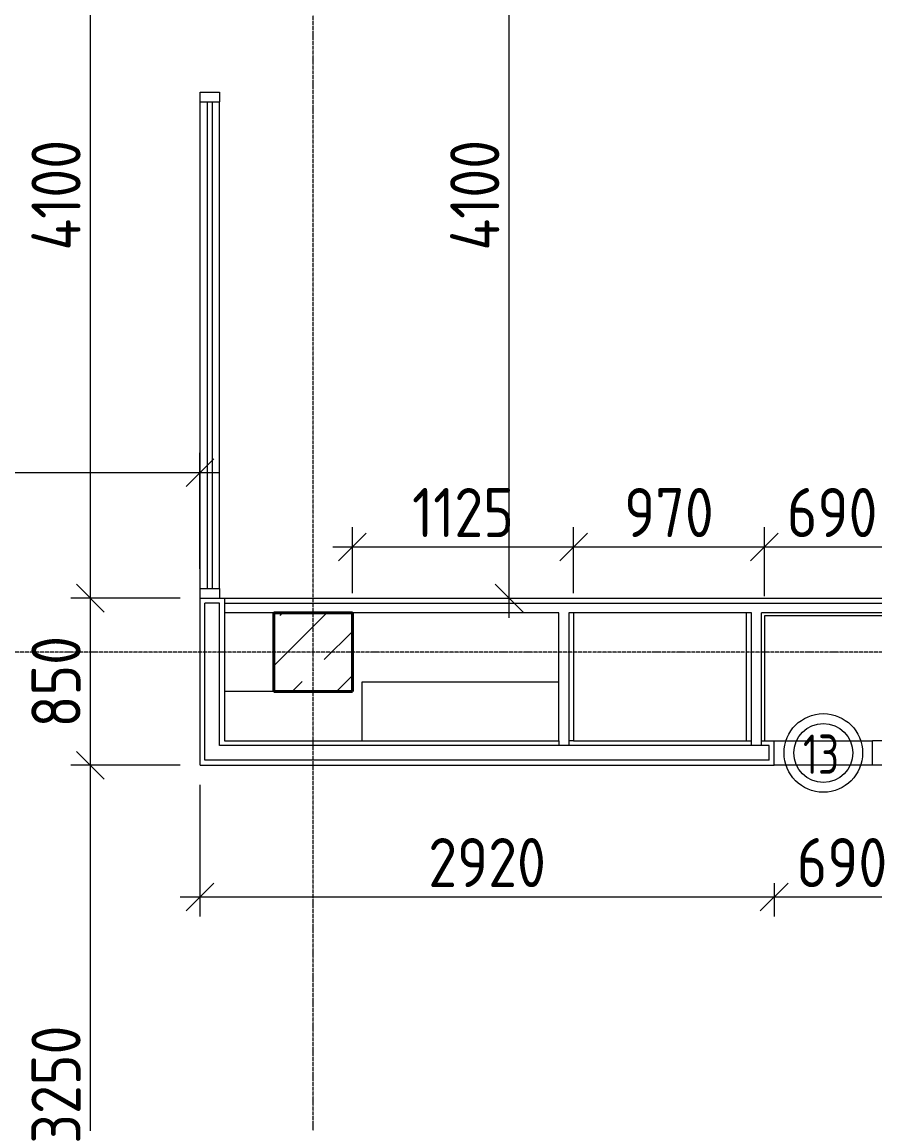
# Model space of a CAD drawing. Header units: millimetres. Extents: x -56773 to 221258, y -262288 to 26541.
# Drawn here: x -3396 to 941, y -47860 to -42254 of the extents above; entities that cross this region are included whole.
import ezdxf

# ---------------------------------------------------------------- set-up
doc = ezdxf.new("R2010")
doc.units = ezdxf.units.MM
doc.linetypes.add('ADSK_Линия сетки', pattern=[25, 20, -2.5, 0, -2.5])
for name, color, linetype, lineweight in [('Витраж', 7, 'Continuous', 9), ('Марки дверей', 7, 'Continuous', 20), ('Несущие колонны', 7, 'Continuous', 18), ('Оси', 7, 'Continuous', 9), ('Панели витража', 7, 'Continuous', 9), ('Перекрытие', 7, 'Continuous', 18), ('Размеры', 7, 'Continuous', 9), ('Стены внутренние', 7, 'Continuous', 18), ('Стены несущие', 7, 'Continuous', 30), ('Стены отделка', 7, 'Continuous', 30), ('Стены штриховка', 7, 'Continuous', 9)]:
    doc.layers.add(name, color=color, linetype=linetype, lineweight=lineweight)
doc.styles.add('GOST Common_2', font='', dxfattribs={"width": 0.9, "height": 250})
doc.styles.add('GOST Common_3', font='', dxfattribs={"width": 0.9, "height": 200})
doc.styles.add('GOST Common_B', font='', dxfattribs={"width": 0.8, "height": 200})
doc.styles.get('GOST Common_2').set_extended_font_data('GOST Common')
doc.styles.get('GOST Common_3').set_extended_font_data('GOST Common')
doc.styles.get('GOST Common_B').set_extended_font_data('GOST Common', bold=True)
doc.dimstyles.new('ADSK_Основной_2_0_2', dxfattribs={"dimscale": 304.8, "dimtxt": 201.142999, "dimasz": 0.463911, "dimexe": 0.328084, "dimexo": 0.328084, "dimgap": 0.164042, "dimtad": 1, "dimdec": 3, "dimrnd": 0.001, "dimdsep": 46, "dimtxsty": 'GOST Common_3', "dimblk1": 'OBLIQUE', "dimblk2": 'OBLIQUE', "dimsah": 1, "dimcen": 0.09, "dimdle": 0.328084, "dimazin": 2, "dimtfac": 1, "dimtdec": 4, "dimtix": 1, "dimtmove": 0, "dimatfit": 3, "dimfxl": 1, "dimtvp": 1, "dimtolj": 1, "dimtzin": 0, "dimlwd": 20, "dimlwe": 20, "dimarcsym": 2})
doc.dimstyles.new('ADSK_Основной_2_0_3', dxfattribs={"dimscale": 304.8, "dimtxt": 201.142999, "dimasz": 0.463911, "dimexe": 0.328084, "dimexo": 0.328084, "dimgap": 0.164042, "dimtad": 1, "dimdec": 3, "dimrnd": 0.001, "dimdsep": 46, "dimtxsty": 'GOST Common_2', "dimblk1": 'OBLIQUE', "dimblk2": 'OBLIQUE', "dimsah": 1, "dimcen": 0.09, "dimdle": 0.328084, "dimazin": 2, "dimtfac": 1, "dimtdec": 4, "dimtix": 1, "dimtmove": 0, "dimatfit": 3, "dimfxl": 1, "dimtvp": 1, "dimtolj": 1, "dimtzin": 0, "dimlwd": 20, "dimlwe": 20, "dimarcsym": 2})

# ---------------------------------------------------------------- blocks, each defined once
blk = doc.blocks.new('ADSK_КолоннаЖБ_Прямоугольная - 400x400 мм-1807143-Кладочный план 1-го этажа')
at = {"layer": 'Несущие колонны', "lineweight": 40}
for p, q in [((-200, 200), (200, 200)), ((-200, -200), (-200, 200)), ((200, 200), (200, -200)), ((200, -200), (-200, -200))]:
    blk.add_line(p, q, dxfattribs=at)
blk = doc.blocks.new('Прямоугольный импост - 50х100 мм-3213553-Кладочный план 1-го этажа')
at = {"layer": 'Витраж', "lineweight": 18}
for p, q in [((0, 50), (-50, 50)), ((-50, 50), (-50, -50)), ((0, 50), (0, -50)), ((-50, -50), (0, -50))]:
    blk.add_line(p, q, dxfattribs=at)
blk = doc.blocks.new('Системная панель - ADSK_Cтеклопакет_25 мм-3219654-Кладочный план 1-го этажа')
at = {"layer": 'Панели витража', "lineweight": 18}
for p, q in [((-1237.5, 12.5), (1237.5, 12.5)), ((-1237.5, -12.5), (-1237.5, 12.5)), ((1237.5, -12.5), (1237.5, 12.5)), ((1237.5, -12.5), (-1237.5, -12.5))]:
    blk.add_line(p, q, dxfattribs=at)
blk = doc.blocks.new('Прямоугольный импост - 50х100 мм-3219679-Кладочный план 1-го этажа')
at = {"layer": 'Витраж'}
for p, q in [((-3775, 3730), (-3775, 6205)), ((-3675, 3730), (-3675, 6205))]:
    blk.add_line(p, q, dxfattribs=at)
blk = doc.blocks.new('Прямоугольный импост - 50х100 мм-3213551-Кладочный план 1-го этажа')
at = {"layer": 'Витраж', "lineweight": 18}
for p, q in [((25, 50), (-25, 50)), ((-25, 50), (-25, -50)), ((25, 50), (25, -50)), ((-25, -50), (25, -50))]:
    blk.add_line(p, q, dxfattribs=at)
blk = doc.blocks.new('М_двери1 - Марка экземпляра 2-3719212-Кладочный план 1-го этажа')
at = {"layer": 'Марки дверей'}
for radius in [2, 1.5]:
    blk.add_circle((0, 0), radius, dxfattribs=at)
blk = doc.blocks.new('_Oblique')
at = {"color": 0, "linetype": 'ByBlock', "lineweight": -2}
blk.add_line((-0.5, -0.5), (0.5, 0.5), dxfattribs=at)
blk = doc.blocks.new('*D4080')
at = {"layer": 'Defpoints', "color": 0, "lineweight": 25, "transparency": 16777216}
for p in [(-2491.1, -44546.1), (-7391.1, -44784.7), (-2491.1, -45134.7)]:
    blk.add_point(p, dxfattribs=at)
at = {"layer": 'Размеры', "color": 0, "lineweight": 20, "transparency": 16777216}
for p, q in [((-7391.1, -44684.7), (-7391.1, -44446.1)), ((-2491.1, -45034.7), (-2491.1, -44446.1)), ((-7491.1, -44546.1), (-2391.1, -44546.1))]:
    blk.add_line(p, q, dxfattribs=at)
at = {"layer": 'Размеры', "color": 0, "lineweight": 20, "transparency": 16777216, "xscale": 141.4, "yscale": 141.4, "zscale": 141.4, "rotation": 180}
blk.add_blockref('_Oblique', (-7391.1, -44546.1), dxfattribs=at)
at = {"layer": 'Размеры', "color": 0, "lineweight": 20, "transparency": 16777216, "xscale": 141.4, "yscale": 141.4, "zscale": 141.4}
blk.add_blockref('_Oblique', (-2491.1, -44546.1), dxfattribs=at)
at = {"layer": 'Размеры', "color": 0, "lineweight": 9, "transparency": 16777216, "insert": (-4941.1, -44396.1), "char_height": 200, "width": 625.93, "attachment_point": 5, "style": 'GOST Common_3'}
blk.add_mtext('\\A1;4900', dxfattribs=at)
blk = doc.blocks.new('*D3750')
at = {"layer": 'Defpoints', "color": 0, "lineweight": 25, "transparency": 16777216}
for p in [(-2491.1, -46034.7), (428.9, -46534.7), (428.9, -46704.9)]:
    blk.add_point(p, dxfattribs=at)
at = {"layer": 'Размеры', "color": 0, "lineweight": 20, "transparency": 16777216}
for p, q in [((-2491.1, -46134.7), (-2491.1, -46804.9)), ((428.9, -46634.7), (428.9, -46804.9)), ((-2591.1, -46704.9), (528.9, -46704.9))]:
    blk.add_line(p, q, dxfattribs=at)
at = {"layer": 'Размеры', "color": 0, "lineweight": 20, "transparency": 16777216, "xscale": 141.4, "yscale": 141.4, "zscale": 141.4, "rotation": 180}
blk.add_blockref('_Oblique', (-2491.1, -46704.9), dxfattribs=at)
at = {"layer": 'Размеры', "color": 0, "lineweight": 20, "transparency": 16777216, "xscale": 141.4, "yscale": 141.4, "zscale": 141.4}
blk.add_blockref('_Oblique', (428.9, -46704.9), dxfattribs=at)
at = {"layer": 'Размеры', "color": 0, "lineweight": 9, "transparency": 16777216, "insert": (-1031.1, -46529.9), "char_height": 250, "width": 605.475, "attachment_point": 5, "style": 'GOST Common_2'}
blk.add_mtext('\\A1;2920', dxfattribs=at)
blk = doc.blocks.new('*D3751')
at = {"layer": 'Defpoints', "color": 0, "lineweight": 25, "transparency": 16777216}
for p in [(428.9, -46534.7), (1118.9, -46534.7), (1118.9, -46704.9)]:
    blk.add_point(p, dxfattribs=at)
at = {"layer": 'Размеры', "color": 0, "lineweight": 20, "transparency": 16777216}
for p, q in [((428.9, -46634.7), (428.9, -46804.9)), ((1118.9, -46634.7), (1118.9, -46804.9)), ((328.9, -46704.9), (1218.9, -46704.9))]:
    blk.add_line(p, q, dxfattribs=at)
at = {"layer": 'Размеры', "color": 0, "lineweight": 20, "transparency": 16777216, "xscale": 141.4, "yscale": 141.4, "zscale": 141.4, "rotation": 180}
blk.add_blockref('_Oblique', (428.9, -46704.9), dxfattribs=at)
at = {"layer": 'Размеры', "color": 0, "lineweight": 20, "transparency": 16777216, "xscale": 141.4, "yscale": 141.4, "zscale": 141.4}
blk.add_blockref('_Oblique', (1118.9, -46704.9), dxfattribs=at)
at = {"layer": 'Размеры', "color": 0, "lineweight": 9, "transparency": 16777216, "insert": (773.9, -46529.9), "char_height": 250, "width": 454.106, "attachment_point": 5, "style": 'GOST Common_2'}
blk.add_mtext('\\A1;690', dxfattribs=at)
blk = doc.blocks.new('*D3758')
at = {"layer": 'Defpoints', "color": 0, "lineweight": 25, "transparency": 16777216}
for p in [(-591.1, -44924.1), (-1716.1, -45259.7), (-591.1, -45259.7)]:
    blk.add_point(p, dxfattribs=at)
at = {"layer": 'Размеры', "color": 0, "lineweight": 20, "transparency": 16777216}
for p, q in [((-1716.1, -45159.7), (-1716.1, -44824.1)), ((-591.1, -45159.7), (-591.1, -44824.1)), ((-1816.1, -44924.1), (-491.1, -44924.1))]:
    blk.add_line(p, q, dxfattribs=at)
at = {"layer": 'Размеры', "color": 0, "lineweight": 20, "transparency": 16777216, "xscale": 141.4, "yscale": 141.4, "zscale": 141.4, "rotation": 180}
blk.add_blockref('_Oblique', (-1716.1, -44924.1), dxfattribs=at)
at = {"layer": 'Размеры', "color": 0, "lineweight": 20, "transparency": 16777216, "xscale": 141.4, "yscale": 141.4, "zscale": 141.4}
blk.add_blockref('_Oblique', (-591.1, -44924.1), dxfattribs=at)
at = {"layer": 'Размеры', "color": 0, "lineweight": 9, "transparency": 16777216, "insert": (-1153.6, -44749.1), "char_height": 250, "width": 515.472, "attachment_point": 5, "style": 'GOST Common_2'}
blk.add_mtext('\\A1;1125', dxfattribs=at)
blk = doc.blocks.new('*D3759')
at = {"layer": 'Defpoints', "color": 0, "lineweight": 25, "transparency": 16777216}
for p in [(378.9, -44924.1), (-591.1, -45259.7), (378.9, -45274.7)]:
    blk.add_point(p, dxfattribs=at)
at = {"layer": 'Размеры', "color": 0, "lineweight": 20, "transparency": 16777216}
for p, q in [((-591.1, -45159.7), (-591.1, -44824.1)), ((378.9, -45174.7), (378.9, -44824.1)), ((-691.1, -44924.1), (478.9, -44924.1))]:
    blk.add_line(p, q, dxfattribs=at)
at = {"layer": 'Размеры', "color": 0, "lineweight": 20, "transparency": 16777216, "xscale": 141.4, "yscale": 141.4, "zscale": 141.4, "rotation": 180}
blk.add_blockref('_Oblique', (-591.1, -44924.1), dxfattribs=at)
at = {"layer": 'Размеры', "color": 0, "lineweight": 20, "transparency": 16777216, "xscale": 141.4, "yscale": 141.4, "zscale": 141.4}
blk.add_blockref('_Oblique', (378.9, -44924.1), dxfattribs=at)
at = {"layer": 'Размеры', "color": 0, "lineweight": 9, "transparency": 16777216, "insert": (-106.1, -44749.1), "char_height": 250, "width": 454.106, "attachment_point": 5, "style": 'GOST Common_2'}
blk.add_mtext('\\A1;970', dxfattribs=at)
blk = doc.blocks.new('*D3760')
at = {"layer": 'Defpoints', "color": 0, "lineweight": 25, "transparency": 16777216}
for p in [(1068.9, -44924.1), (378.9, -45274.7), (1068.9, -45274.7)]:
    blk.add_point(p, dxfattribs=at)
at = {"layer": 'Размеры', "color": 0, "lineweight": 20, "transparency": 16777216}
for p, q in [((378.9, -45174.7), (378.9, -44824.1)), ((1068.9, -45174.7), (1068.9, -44824.1)), ((278.9, -44924.1), (1168.9, -44924.1))]:
    blk.add_line(p, q, dxfattribs=at)
at = {"layer": 'Размеры', "color": 0, "lineweight": 20, "transparency": 16777216, "xscale": 141.4, "yscale": 141.4, "zscale": 141.4, "rotation": 180}
blk.add_blockref('_Oblique', (378.9, -44924.1), dxfattribs=at)
at = {"layer": 'Размеры', "color": 0, "lineweight": 20, "transparency": 16777216, "xscale": 141.4, "yscale": 141.4, "zscale": 141.4}
blk.add_blockref('_Oblique', (1068.9, -44924.1), dxfattribs=at)
at = {"layer": 'Размеры', "color": 0, "lineweight": 9, "transparency": 16777216, "insert": (723.9, -44749.1), "char_height": 250, "width": 454.106, "attachment_point": 5, "style": 'GOST Common_2'}
blk.add_mtext('\\A1;690', dxfattribs=at)
blk = doc.blocks.new('*D3784')
at = {"layer": 'Defpoints', "color": 0, "lineweight": 25, "transparency": 16777216}
for p in [(-1641.1, -41084.7), (-918.7, -41084.7), (-1018.7, -45184.7)]:
    blk.add_point(p, dxfattribs=at)
at = {"layer": 'Размеры', "color": 0, "lineweight": 20, "transparency": 16777216}
for p, q in [((-918.7, -45284.7), (-918.7, -40984.7)), ((-1541.1, -41084.7), (-818.7, -41084.7)), ((-918.7, -45184.7), (-818.7, -45184.7))]:
    blk.add_line(p, q, dxfattribs=at)
at = {"layer": 'Размеры', "color": 0, "lineweight": 20, "transparency": 16777216, "xscale": 141.4, "yscale": 141.4, "zscale": 141.4}
for p, rotation in [((-918.7, -41084.7), 90), ((-918.7, -45184.7), 270)]:
    blk.add_blockref('_Oblique', p, dxfattribs=dict(at, rotation=rotation))
at = {"layer": 'Размеры', "color": 0, "lineweight": 9, "transparency": 16777216, "insert": (-1093.7, -43134.7), "char_height": 250, "width": 580.928, "attachment_point": 5, "rotation": 90, "style": 'GOST Common_2'}
blk.add_mtext('\\A1;4100', dxfattribs=at)
blk = doc.blocks.new('*D3788')
at = {"layer": 'Defpoints', "color": 0, "lineweight": 25, "transparency": 16777216}
for p in [(-3048.3, -46034.7), (-2491.1, -46034.7), (-3148.3, -49284.7)]:
    blk.add_point(p, dxfattribs=at)
at = {"layer": 'Размеры', "color": 0, "lineweight": 20, "transparency": 16777216}
for p, q in [((-3048.3, -49384.7), (-3048.3, -45934.7)), ((-2591.1, -46034.7), (-3148.3, -46034.7)), ((-3048.3, -49284.7), (-2948.3, -49284.7))]:
    blk.add_line(p, q, dxfattribs=at)
at = {"layer": 'Размеры', "color": 0, "lineweight": 20, "transparency": 16777216, "xscale": 141.4, "yscale": 141.4, "zscale": 141.4}
for p, rotation in [((-3048.3, -46034.7), 90), ((-3048.3, -49284.7), 270)]:
    blk.add_blockref('_Oblique', p, dxfattribs=dict(at, rotation=rotation))
at = {"layer": 'Размеры', "color": 0, "lineweight": 9, "transparency": 16777216, "insert": (-3223.3, -47659.7), "char_height": 250, "width": 605.475, "attachment_point": 5, "rotation": 90, "style": 'GOST Common_2'}
blk.add_mtext('\\A1;3250', dxfattribs=at)
blk = doc.blocks.new('*D3789')
at = {"layer": 'Defpoints', "color": 0, "lineweight": 25, "transparency": 16777216}
for p in [(-3048.3, -45184.7), (-2491.1, -45184.7), (-2491.1, -46034.7)]:
    blk.add_point(p, dxfattribs=at)
at = {"layer": 'Размеры', "color": 0, "lineweight": 20, "transparency": 16777216}
for p, q in [((-3048.3, -46134.7), (-3048.3, -45084.7)), ((-2591.1, -45184.7), (-3148.3, -45184.7)), ((-2591.1, -46034.7), (-3148.3, -46034.7))]:
    blk.add_line(p, q, dxfattribs=at)
at = {"layer": 'Размеры', "color": 0, "lineweight": 20, "transparency": 16777216, "xscale": 141.4, "yscale": 141.4, "zscale": 141.4}
for p, rotation in [((-3048.3, -45184.7), 90), ((-3048.3, -46034.7), 270)]:
    blk.add_blockref('_Oblique', p, dxfattribs=dict(at, rotation=rotation))
at = {"layer": 'Размеры', "color": 0, "lineweight": 9, "transparency": 16777216, "insert": (-3223.3, -45609.7), "char_height": 250, "width": 454.106, "attachment_point": 5, "rotation": 90, "style": 'GOST Common_2'}
blk.add_mtext('\\A1;850', dxfattribs=at)
blk = doc.blocks.new('*D3790')
at = {"layer": 'Defpoints', "color": 0, "lineweight": 25, "transparency": 16777216}
for p in [(-3048.3, -41084.7), (-2941.1, -41084.7), (-2491.1, -45184.7)]:
    blk.add_point(p, dxfattribs=at)
at = {"layer": 'Размеры', "color": 0, "lineweight": 20, "transparency": 16777216}
for p, q in [((-3048.3, -45284.7), (-3048.3, -40984.7)), ((-3041.1, -41084.7), (-3148.3, -41084.7)), ((-2591.1, -45184.7), (-3148.3, -45184.7))]:
    blk.add_line(p, q, dxfattribs=at)
at = {"layer": 'Размеры', "color": 0, "lineweight": 20, "transparency": 16777216, "xscale": 141.4, "yscale": 141.4, "zscale": 141.4}
for p, rotation in [((-3048.3, -41084.7), 90), ((-3048.3, -45184.7), 270)]:
    blk.add_blockref('_Oblique', p, dxfattribs=dict(at, rotation=rotation))
at = {"layer": 'Размеры', "color": 0, "lineweight": 9, "transparency": 16777216, "insert": (-3223.3, -43134.7), "char_height": 250, "width": 580.928, "attachment_point": 5, "rotation": 90, "style": 'GOST Common_2'}
blk.add_mtext('\\A1;4100', dxfattribs=at)

msp = doc.modelspace()

# ---------------------------------------------------------------- hatches: boundary and pattern name
at = {"layer": 'Несущие колонны', "lineweight": 9}
h = msp.add_hatch(dxfattribs=at)
h.set_pattern_fill('FP_3', color=256, style=0, pattern_type=2)
h.set_pattern_definition([(45, (1283.93, -48864.63), (-224.506, 224.506), []), (45, (1508.44, -48864.63), (-224.506, 224.506), [396.875, -79.375, 3.353, -76.022])])
h.paths.add_polyline_path([(-1986.6542, -45659.6624), (-1716.0657, -45659.6624), (-1716.0657, -45259.6624), (-2116.0657, -45259.6624), (-2116.0657, -45659.6624)])

# ---------------------------------------------------------------- linework, layer by layer
for p, q in [((-1716.0657, -45259.6624), (-2116.0657, -45259.6624)), ((-2116.0657, -45659.6624), (-2116.0657, -45259.6624)), ((-1716.0657, -45259.6624), (-1716.0657, -45659.6624)), ((-1716.0657, -45659.6624), (-2116.0657, -45659.6624))]:
    msp.add_line(p, q, dxfattribs=at)
at = {"layer": 'Оси', "linetype": 'ADSK_Линия сетки', "lineweight": 5}
for p, q in [((-1916.0657, -59838.5137), (-1916.0657, -24363.7173)), ((63681.4538, -45459.6624), (-23956.1623, -45459.6624))]:
    msp.add_line(p, q, dxfattribs=at)
at = {"layer": 'Перекрытие'}
for p, q in [((-1666.0657, -45609.6624), (-666.0657, -45609.6624)), ((-1666.0657, -45909.6624), (-1666.0657, -45609.6624)), ((-2116.0657, -45659.6624), (-2366.0657, -45659.6624))]:
    msp.add_line(p, q, dxfattribs=at)
at = {"layer": 'Стены внутренние', "lineweight": 5}
for p, q in [((428.9343, -45909.6624), (928.9343, -45909.6624)), ((928.9343, -46034.6624), (428.9343, -46034.6624))]:
    msp.add_line(p, q, dxfattribs=at)
at = {"layer": 'Стены несущие', "lineweight": 9}
for p, q in [((-2491.0657, -46034.6624), (-2491.0657, -45184.6624)), ((-2491.0657, -45184.6624), (-2366.0657, -45184.6624)), ((-2366.0657, -45184.6624), (-2366.0657, -45909.6624)), ((-666.0657, -45259.6624), (-2366.0657, -45259.6624)), ((-666.0657, -45909.6624), (-666.0657, -45259.6624)), ((288.9343, -45259.6624), (-591.0657, -45259.6624)), ((978.9343, -45274.6624), (378.9343, -45274.6624)), ((378.9343, -45274.6624), (378.9343, -45909.6624)), ((-2366.0657, -45909.6624), (-666.0657, -45909.6624)), ((-591.0657, -45909.6624), (288.9343, -45909.6624)), ((378.9343, -45909.6624), (428.9343, -45909.6624)), ((428.9343, -46034.6624), (428.9343, -45909.6624)), ((978.9343, -45909.6624), (928.9343, -45909.6624)), ((928.9343, -46034.6624), (928.9343, -45909.6624)), ((-2491.0657, -46034.6624), (428.9343, -46034.6624)), ((1118.9343, -46034.6624), (928.9343, -46034.6624))]:
    msp.add_line(p, q, dxfattribs=at)
at = {"layer": 'Стены отделка', "lineweight": 18}
for p, q in [((-2366.0657, -45184.6624), (3658.9343, -45184.6624)), ((-591.0657, -45259.6624), (-591.0657, -45909.6624)), ((288.9343, -45909.6624), (288.9343, -45259.6624))]:
    msp.add_line(p, q, dxfattribs=at)
at = {"layer": 'Стены штриховка', "lineweight": 9}
for p, q in [((-2466.0657, -46009.6624), (-2466.0657, -45209.6624)), ((-2391.0657, -45209.6624), (-2466.0657, -45209.6624)), ((-2391.0657, -45934.6624), (-2391.0657, -45209.6624)), ((-2366.0657, -45209.6624), (4333.9343, -45209.6624)), ((-591.0657, -45259.6624), (-616.0657, -45259.6624)), ((-616.0657, -45259.6624), (-616.0657, -45934.6624)), ((313.9343, -45259.6624), (288.9343, -45259.6624)), ((313.9343, -45934.6624), (313.9343, -45259.6624)), ((1003.9343, -45259.6624), (363.9343, -45259.6624)), ((363.9343, -45934.6624), (363.9343, -45259.6624)), ((-666.0657, -45909.6624), (-666.0657, -45934.6624)), ((-591.0657, -45909.6624), (-616.0657, -45909.6624)), ((288.9343, -45909.6624), (313.9343, -45909.6624)), ((363.9343, -45909.6624), (378.9343, -45909.6624)), ((403.9343, -45934.6624), (-2391.0657, -45934.6624)), ((403.9343, -46009.6624), (403.9343, -45934.6624)), ((403.9343, -46009.6624), (-2466.0657, -46009.6624))]:
    msp.add_line(p, q, dxfattribs=at)

# ---------------------------------------------------------------- block references
at = {"layer": 'Витраж', "lineweight": 18, "extrusion": (0, 0, -1), "rotation": 270.0000000000001}
for name, p in [('Прямоугольный импост - 50х100 мм-3213551-Кладочный план 1-го этажа', (2441.0657, -42634.6624)), ('Прямоугольный импост - 50х100 мм-3213553-Кладочный план 1-го этажа', (2441.0657, -45184.6624))]:
    msp.add_blockref(name, p, dxfattribs=at)
at = {"layer": 'Витраж'}
msp.add_blockref('Прямоугольный импост - 50х100 мм-3219679-Кладочный план 1-го этажа', (1283.9343, -48864.6314), dxfattribs=at)
at = {"layer": 'Марки дверей', "xscale": 99.99999999999993, "yscale": 99.99999999999993, "zscale": 99.99999999999993}
msp.add_blockref('М_двери1 - Марка экземпляра 2-3719212-Кладочный план 1-го этажа', (678.9343, -45972.1624), dxfattribs=at)
at = {"layer": 'Несущие колонны', "lineweight": 40, "rotation": 89.9999999999999}
msp.add_blockref('ADSK_КолоннаЖБ_Прямоугольная - 400x400 мм-1807143-Кладочный план 1-го этажа', (-1916.0657, -45459.6624), dxfattribs=at)
at = {"layer": 'Панели витража', "lineweight": 18, "rotation": 269.9999999999999}
msp.add_blockref('Системная панель - ADSK_Cтеклопакет_25 мм-3219654-Кладочный план 1-го этажа', (-2441.0657, -43897.1624), dxfattribs=at)

# ---------------------------------------------------------------- texts
at = {"layer": 'Марки дверей', "lineweight": 5, "insert": (575.2769, -45878.5035), "char_height": 200, "width": 243.713, "attachment_point": 1, "style": 'GOST Common_B'}
msp.add_mtext('13', dxfattribs=at)

# ---------------------------------------------------------------- dimensions: what is measured, and where the dimension line sits
at = {"layer": 'Размеры', "lineweight": 9}
for base, p1, p2, override, picture, middle in [((-3048.3068, -41084.6624), (-2491.0657, -45184.6624), (-2941.0657, -41084.6624), {"dimpost": '<>', "dimfxl": 4124.621195}, '*D3790', (-3223.3068, -43134.6624)), ((-918.7113, -41084.6624), (-1018.6962, -45184.6624), (-1641.0657, -41084.6624), {"dimpost": '<>', "dimfxl": 4146.968019}, '*D3784', (-1093.7113, -43134.6624)), ((-3048.3068, -45184.6624), (-2491.0657, -46034.6624), (-2491.0657, -45184.6624), {"dimpost": '<>', "dimfxl": 850}, '*D3789', (-3223.3068, -45609.6624)), ((-3048.3068, -46034.6624), (-3148.2917, -49284.6624), (-2491.0657, -46034.6624), {"dimpost": '<>', "dimfxl": 3315.787404}, '*D3788', (-3223.3068, -47659.6624))]:
    dim = msp.add_linear_dim(base=base, p1=p1, p2=p2, angle=90, dimstyle='ADSK_Основной_2_0_3', override=override, dxfattribs=at)
    dim.commit()
    dim.dimension.update_dxf_attribs({"geometry": picture, "text_midpoint": middle})
for base, p1, p2, dimstyle, override, picture, middle in [((-2491.0657, -44546.0652), (-7391.0657, -44784.6624), (-2491.0657, -45134.6624), 'ADSK_Основной_2_0_2', {"dimpost": '<>', "dimfxl": 4912.484097}, '*D4080', (-4941.0657, -44396.0652)), ((-591.0657, -44924.0559), (-1716.0657, -45259.6624), (-591.0657, -45259.6624), 'ADSK_Основной_2_0_3', {"dimpost": '<>', "dimfxl": 1125}, '*D3758', (-1153.5657, -44749.0559)), ((378.9343, -44924.0559), (-591.0657, -45259.6624), (378.9343, -45274.6624), 'ADSK_Основной_2_0_3', {"dimpost": '<>', "dimfxl": 970.115972}, '*D3759', (-106.0657, -44749.0559)), ((1068.9343, -44924.0559), (378.9343, -45274.6624), (1068.9343, -45274.6624), 'ADSK_Основной_2_0_3', {"dimpost": '<>', "dimfxl": 690}, '*D3760', (723.9343, -44749.0559)), ((428.9343, -46704.8769), (-2491.0657, -46034.6624), (428.9343, -46534.6624), 'ADSK_Основной_2_0_3', {"dimpost": '<>', "dimfxl": 2962.498945}, '*D3750', (-1031.0657, -46529.8769)), ((1118.9343, -46704.8769), (428.9343, -46534.6624), (1118.9343, -46534.6624), 'ADSK_Основной_2_0_3', {"dimpost": '<>', "dimfxl": 690}, '*D3751', (773.9343, -46529.8769))]:
    dim = msp.add_linear_dim(base=base, p1=p1, p2=p2, dimstyle=dimstyle, override=override, dxfattribs=at)
    dim.commit()
    dim.dimension.update_dxf_attribs({"geometry": picture, "text_midpoint": middle})

doc.saveas('drawing.dxf')
